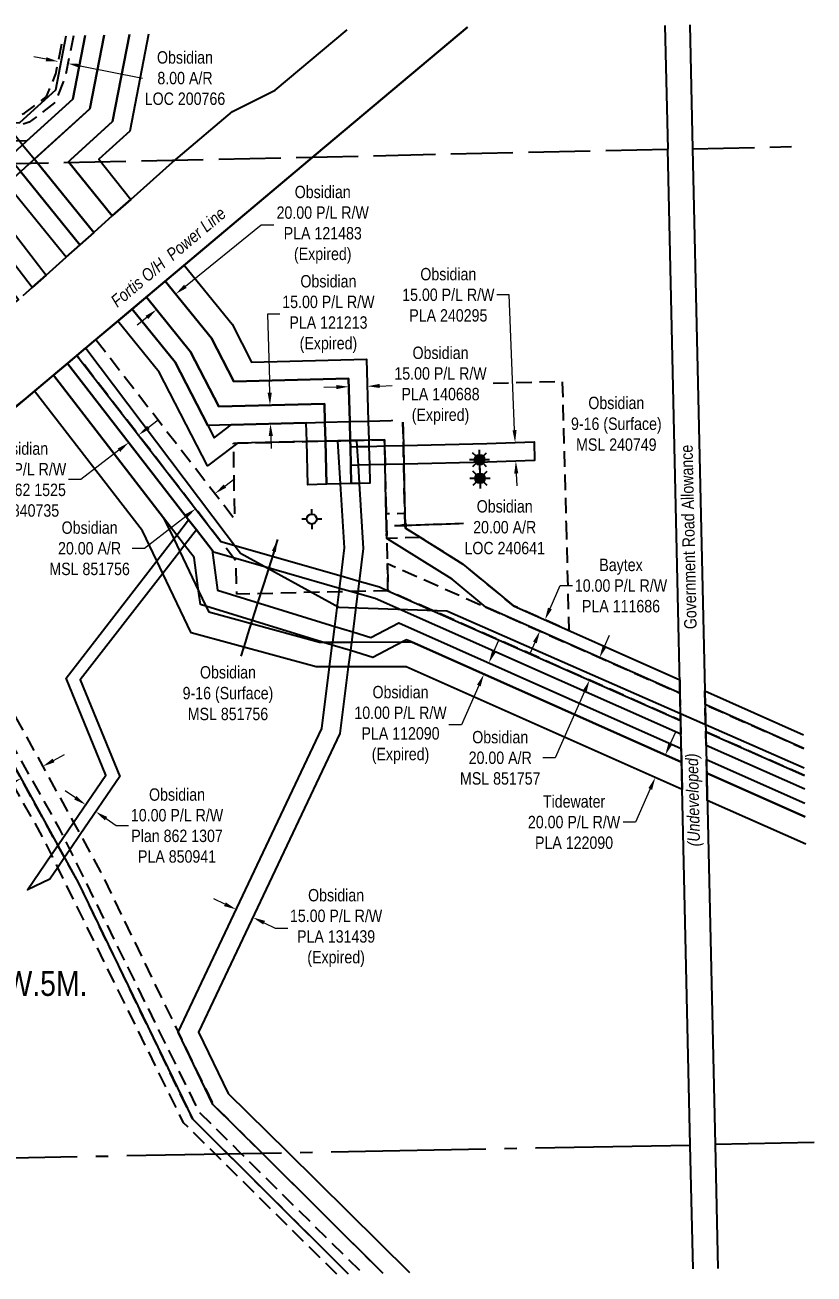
# Model space of a CAD drawing. Extents: x 603640 to 611240, y 5875768 to 5880939.
# Drawn here: x 607282 to 607919, y 5879416 to 5880424 of the extents above; entities that cross this region are included whole.
import ezdxf
from ezdxf.enums import TextEntityAlignment as Align

# ---------------------------------------------------------------- set-up
doc = ezdxf.new("R2010")
doc.units = 0
doc.header["$LTSCALE"] = 5
doc.header["$PDMODE"] = 34
doc.header["$PDSIZE"] = 0.03
for name, pattern in [('foc-ACCESSROAD', [3.75, 2.5, -1.25]), ('foc-FLOWLINE', [3.75, 2.5, -1.25]), ('foc-QUARTERLINE', [33, 25, -3, 2, -3]), ('foc-UNSURVEYED', [12.5, 10, -2.5])]:
    doc.linetypes.add(name, pattern=pattern)
doc.layers.get('Defpoints').update_dxf_attribs({"color": 9})
for name, color, linetype in [('AS-POWER', 104, 'foc-POWER'), ('AS-POWER-T', 104, 'Continuous'), ('AS-TELUS', 224, 'foc-TEL'), ('C-AR', 13, 'foc-ACCESSROAD'), ('C-RW', 13, 'Continuous'), ('C-SYMBOL', 7, 'Continuous'), ('C-WS', 13, 'foc-ACCESSROAD'), ('C-WS-S', 8, 'Continuous'), ('F-EZE', 190, 'foc-FLOWLINE'), ('F-RW', 190, 'Continuous'), ('F-WS-S', 8, 'Continuous'), ('L-QSEC', 8, 'foc-QUARTERLINE'), ('L-ROAD-T', 7, 'Continuous'), ('L-SEC', 7, 'Continuous'), ('L-TITLEDB', 4, 'Continuous'), ('L-USEC', 7, 'foc-UNSURVEYED')]:
    doc.layers.add(name, color=color, linetype=linetype)
for name, color, linetype, lineweight in [('C-AR-T', 13, 'Continuous', 9), ('C-RW-T', 13, 'Continuous', 9), ('C-WS-T', 13, 'Continuous', 9), ('F-RW-T', 190, 'Continuous', 9), ('T-TEXT', 48, 'Continuous', 18)]:
    doc.layers.add(name, color=color, linetype=linetype, lineweight=lineweight)
doc.styles.add('175L', font='ARIALN.TTF', dxfattribs={"height": 20})
doc.styles.add('80CG', font='ARIALN.TTF', dxfattribs={"height": 10})
doc.styles.add('80L', font='ARIALN.TTF', dxfattribs={"height": 10})
doc.styles.add('80LS', font='ARIALNI.TTF', dxfattribs={"height": 10})
doc.styles.add('foc-LtypeFont', font='ARIALN.TTF', dxfattribs={"height": 7.35})
doc.linetypes.add('foc-POWER', pattern='A,6,-1,["P",foc-LtypeFont,S=0.2,R=0,X=-0.625,Y=-0.75],-1.24,4', length=12.24)
doc.linetypes.add('foc-TEL', pattern='A,2,-1,["T",foc-LtypeFont,S=0.2,R=0,X=-0.425,Y=-0.75],-1.24,8', length=12.24)
doc.linetypes.add('foc-TEL-NOLINE', pattern='A,0,-2,["T",foc-LtypeFont,S=0.2,R=0,X=-0.425,Y=-0.75],-10.24', length=12.24)
doc.dimstyles.new('Compass 5 000', dxfattribs={"dimscale": 5, "dimtxt": 9, "dimasz": 2, "dimexe": 0.2, "dimexo": 0.0625, "dimgap": 0.5, "dimtad": 0, "dimtih": 1, "dimtoh": 1, "dimzin": 0, "dimdsep": 46, "dimtxsty": '80CG', "dimcen": 0.1, "dimse1": 1, "dimse2": 1, "dimclrd": 256, "dimclrt": 256, "dimaunit": 1, "dimadec": 4, "dimazin": 0, "dimtfac": 0.06, "dimtofl": 0, "dimtmove": 0, "dimatfit": 1, "dimfxl": 0.2, "dimtolj": 1, "dimtzin": 0, "dimlwd": -1, "dimarcsym": 0})

# ---------------------------------------------------------------- blocks, each defined once
blk = doc.blocks.new('*D424')
at = {"layer": 'C-AR-T', "transparency": 16777216}
for p, q in [((607304.8, 5879830.4), (607313.6, 5879835.2)), ((607269.8, 5879811.1), (607253.9, 5879802.4)), ((607253.9, 5879802.4), (607243.9, 5879802.4))]:
    blk.add_line(p, q, dxfattribs=at)
for points in [[(607304, 5879831.9), (607305.6, 5879828.9), (607296.1, 5879825.6)], [(607269, 5879812.6), (607270.6, 5879809.7), (607278.5, 5879815.9)]]:
    blk.add_solid(points, dxfattribs=at)
at = {"layer": 'Defpoints', "color": 0, "transparency": 16777216}
for p in [(607233.2, 5879939.9), (607215.7, 5879930.3), (607278.5, 5879815.9)]:
    blk.add_point(p, dxfattribs=at)
at = {"layer": 'C-AR-T', "transparency": 16777216, "insert": (607209.6, 5879802.4), "char_height": 10, "attachment_point": 5, "style": '80CG'}
blk.add_mtext('\\A1;Obsidian\\P20.00 A/R\\PLOC 890288', dxfattribs=at)
blk = doc.blocks.new('*D425')
at = {"layer": 'C-AR-T', "transparency": 16777216}
for p, q in [((607443.2, 5880052), (607451.1, 5880058.1)), ((607411.5, 5880027.5), (607378.2, 5880001.7)), ((607378.2, 5880001.7), (607368.2, 5880001.7))]:
    blk.add_line(p, q, dxfattribs=at)
for points in [[(607442.1, 5880053.3), (607444.2, 5880050.7), (607435.2, 5880045.9)], [(607410.5, 5880028.9), (607412.6, 5880026.2), (607419.5, 5880033.7)]]:
    blk.add_solid(points, dxfattribs=at)
at = {"layer": 'Defpoints', "color": 0, "transparency": 16777216}
for p in [(607385, 5880110.8), (607369.3, 5880098.6), (607419.5, 5880033.7)]:
    blk.add_point(p, dxfattribs=at)
at = {"layer": 'C-AR-T', "transparency": 16777216, "insert": (607333.9, 5880001.7), "char_height": 10, "attachment_point": 5, "style": '80CG'}
blk.add_mtext('\\A1;Obsidian\\P20.00 A/R\\PMSL 851756', dxfattribs=at)
blk = doc.blocks.new('*D426')
at = {"layer": 'C-AR-T', "transparency": 16777216}
for p, q in [((607749.7, 5879922.5), (607753.7, 5879931.7)), ((607733.5, 5879886.1), (607709.7, 5879832.5)), ((607709.7, 5879832.5), (607699.7, 5879832.5))]:
    blk.add_line(p, q, dxfattribs=at)
for points in [[(607748.1, 5879923.2), (607751.2, 5879921.8), (607745.6, 5879913.4)], [(607731.9, 5879886.7), (607735, 5879885.4), (607737.5, 5879895.2)]]:
    blk.add_solid(points, dxfattribs=at)
at = {"layer": 'Defpoints', "color": 0, "transparency": 16777216}
for p in [(607737.5, 5879895.2), (607781.6, 5879897.4), (607773.5, 5879879.2)]:
    blk.add_point(p, dxfattribs=at)
at = {"layer": 'C-AR-T', "transparency": 16777216, "insert": (607665.4, 5879832.5), "char_height": 10, "attachment_point": 5, "style": '80CG'}
blk.add_mtext('\\A1;Obsidian\\P20.00 A/R\\PMSL 851757', dxfattribs=at)
blk = doc.blocks.new('*D427')
at = {"layer": 'C-RW-T', "transparency": 16777216}
for p, q in [((607322.4, 5879800.3), (607314.1, 5879805.9)), ((607347.2, 5879783.4), (607355.4, 5879777.8)), ((607355.4, 5879777.8), (607365.4, 5879777.8))]:
    blk.add_line(p, q, dxfattribs=at)
for points in [[(607323.3, 5879801.7), (607321.4, 5879798.9), (607330.6, 5879794.7)], [(607348.1, 5879784.8), (607346.2, 5879782), (607338.9, 5879789)]]:
    blk.add_solid(points, dxfattribs=at)
at = {"layer": 'Defpoints', "color": 0, "transparency": 16777216}
for p in [(607335.7, 5879802.1), (607344, 5879796.5), (607338.9, 5879789)]:
    blk.add_point(p, dxfattribs=at)
at = {"layer": 'C-RW-T', "transparency": 16777216, "insert": (607404.5, 5879777.8), "char_height": 10, "attachment_point": 5, "style": '80CG'}
blk.add_mtext('\\A1;Obsidian\\P10.00 P/L R/W\\PPlan 862 1307\\PPLA 850941', dxfattribs=at)
blk = doc.blocks.new('*D428')
at = {"layer": 'C-RW-T', "transparency": 16777216}
for p, q in [((607381.3, 5880099.3), (607389.2, 5880105.4)), ((607357.6, 5880081), (607326.9, 5880057.2)), ((607326.9, 5880057.2), (607316.9, 5880057.2))]:
    blk.add_line(p, q, dxfattribs=at)
for points in [[(607380.3, 5880100.6), (607382.4, 5880098), (607373.4, 5880093.2)], [(607356.6, 5880082.3), (607358.6, 5880079.6), (607365.5, 5880087.1)]]:
    blk.add_solid(points, dxfattribs=at)
at = {"layer": 'Defpoints', "color": 0, "transparency": 16777216}
for p in [(607355.3, 5880116.6), (607347.4, 5880110.5), (607365.5, 5880087.1)]:
    blk.add_point(p, dxfattribs=at)
at = {"layer": 'C-RW-T', "transparency": 16777216, "insert": (607277.8, 5880057.2), "char_height": 10, "attachment_point": 5, "style": '80CG'}
blk.add_mtext('\\A1;Obsidian\\P10.00 P/L R/W\\PPlan 862 1525\\PPLA 840735', dxfattribs=at)
blk = doc.blocks.new('*D429')
at = {"layer": 'Defpoints', "color": 0, "transparency": 16777216}
for p in [(607772.5, 5879846.5), (607764.4, 5879828.2), (607790.6, 5879816.6)]:
    blk.add_point(p, dxfattribs=at)
at = {"layer": 'F-RW-T', "transparency": 16777216}
for p, q in [((607802.8, 5879844), (607806.8, 5879853.1)), ((607786.5, 5879807.4), (607774.6, 5879780.6)), ((607774.6, 5879780.6), (607764.6, 5879780.6))]:
    blk.add_line(p, q, dxfattribs=at)
for points in [[(607801.2, 5879844.7), (607804.3, 5879843.3), (607798.7, 5879834.8)], [(607785, 5879808.1), (607788, 5879806.7), (607790.6, 5879816.6)]]:
    blk.add_solid(points, dxfattribs=at)
at = {"layer": 'F-RW-T', "transparency": 16777216, "insert": (607725, 5879780.6), "char_height": 10, "attachment_point": 5, "style": '80CG'}
blk.add_mtext('\\A1;Tidewater\\P20.00 P/L R/W\\PPLA 122090', dxfattribs=at)
blk = doc.blocks.new('*D431')
at = {"layer": 'C-RW-T', "transparency": 16777216}
for p, q in [((607660.3, 5879918.3), (607664.4, 5879927.5)), ((607648.1, 5879890.9), (607634, 5879859.1)), ((607634, 5879859.1), (607624, 5879859.1))]:
    blk.add_line(p, q, dxfattribs=at)
for points in [[(607658.8, 5879919), (607661.8, 5879917.6), (607656.2, 5879909.2)], [(607646.6, 5879891.6), (607649.6, 5879890.2), (607652.2, 5879900)]]:
    blk.add_solid(points, dxfattribs=at)
at = {"layer": 'Defpoints', "color": 0, "transparency": 16777216}
for p in [(607639, 5879916.9), (607634.9, 5879907.7), (607652.2, 5879900)]:
    blk.add_point(p, dxfattribs=at)
at = {"layer": 'C-RW-T', "transparency": 16777216, "insert": (607584.9, 5879859.1), "char_height": 10, "attachment_point": 5, "style": '80CG'}
blk.add_mtext('\\A1;Obsidian\\P10.00 P/L R/W\\PPLA 112090\\P(Expired)', dxfattribs=at)
blk = doc.blocks.new('*D432')
at = {"layer": 'C-RW-T', "transparency": 16777216}
for p, q in [((607487.6, 5880190.9), (607477.6, 5880190.9)), ((607477.6, 5880190.9), (607479, 5880137.3)), ((607479.3, 5880127.3), (607479, 5880137.3)), ((607480.2, 5880092.3), (607480.5, 5880082.3))]:
    blk.add_line(p, q, dxfattribs=at)
for points in [[(607481, 5880127.4), (607477.6, 5880127.3), (607479.5, 5880117.3)], [(607481.9, 5880092.4), (607478.5, 5880092.3), (607479.9, 5880102.3)]]:
    blk.add_solid(points, dxfattribs=at)
at = {"layer": 'Defpoints', "color": 0, "transparency": 16777216}
for p in [(607479.5, 5880117.3), (607483.2, 5880117.4), (607483.6, 5880102.4)]:
    blk.add_point(p, dxfattribs=at)
at = {"layer": 'C-RW-T', "transparency": 16777216, "insert": (607526.7, 5880190.9), "char_height": 10, "attachment_point": 5, "style": '80CG'}
blk.add_mtext('\\A1;Obsidian\\P15.00 P/L R/W\\PPLA 121213\\P(Expired)', dxfattribs=at)
blk = doc.blocks.new('*D433')
at = {"layer": 'Defpoints', "color": 0, "transparency": 16777216}
for p in [(607701.5, 5879944), (607705.9, 5879942), (607701.8, 5879932.9)]:
    blk.add_point(p, dxfattribs=at)
at = {"layer": 'F-RW-T', "transparency": 16777216}
for p, q in [((607705.6, 5879953.1), (607713.8, 5879971.6)), ((607713.8, 5879971.6), (607723.8, 5879971.6)), ((607693.4, 5879925.7), (607689.3, 5879916.5))]:
    blk.add_line(p, q, dxfattribs=at)
for points in [[(607704, 5879953.8), (607707.1, 5879952.4), (607701.5, 5879944)], [(607691.9, 5879926.4), (607694.9, 5879925), (607697.4, 5879934.8)]]:
    blk.add_solid(points, dxfattribs=at)
at = {"layer": 'F-RW-T', "transparency": 16777216, "insert": (607762.9, 5879971.6), "char_height": 10, "attachment_point": 5, "style": '80CG'}
blk.add_mtext('\\A1;Baytex\\P10.00 P/L R/W\\PPLA 111686', dxfattribs=at)
blk = doc.blocks.new('*D434')
at = {"layer": 'C-RW-T', "transparency": 16777216}
for p, q in [((607411.2, 5880213.3), (607472.5, 5880263)), ((607472.5, 5880263), (607482.5, 5880263)), ((607380.1, 5880188.2), (607372.4, 5880181.9))]:
    blk.add_line(p, q, dxfattribs=at)
for points in [[(607410.2, 5880214.6), (607412.3, 5880212), (607403.4, 5880207.1)], [(607379.1, 5880189.5), (607381.2, 5880186.9), (607387.9, 5880194.5)]]:
    blk.add_solid(points, dxfattribs=at)
at = {"layer": 'Defpoints', "color": 0, "transparency": 16777216}
for p in [(607403.4, 5880207.1), (607411.2, 5880197.4), (607395.7, 5880184.8)]:
    blk.add_point(p, dxfattribs=at)
at = {"layer": 'C-RW-T', "transparency": 16777216, "insert": (607522.1, 5880263), "char_height": 10, "attachment_point": 5, "style": '80CG'}
blk.add_mtext('\\A1;Obsidian\\P20.00 P/L R/W\\PPLA 121483\\P(Expired)', dxfattribs=at)
blk = doc.blocks.new('*D435')
at = {"layer": 'C-RW-T', "transparency": 16777216}
for p, q in [((607443.1, 5879714.3), (607434.1, 5879718.6)), ((607474.8, 5879699.4), (607483.8, 5879695.1)), ((607483.8, 5879695.1), (607493.8, 5879695.1))]:
    blk.add_line(p, q, dxfattribs=at)
for points in [[(607443.9, 5879715.8), (607442.4, 5879712.8), (607452.2, 5879710.1)], [(607475.5, 5879700.9), (607474.1, 5879697.9), (607465.7, 5879703.6)]]:
    blk.add_solid(points, dxfattribs=at)
at = {"layer": 'Defpoints', "color": 0, "transparency": 16777216}
for p in [(607459.8, 5879726.1), (607473.3, 5879719.7), (607465.7, 5879703.6)]:
    blk.add_point(p, dxfattribs=at)
at = {"layer": 'C-RW-T', "transparency": 16777216, "insert": (607532.9, 5879695.1), "char_height": 10, "attachment_point": 5, "style": '80CG'}
blk.add_mtext('\\A1;Obsidian\\P15.00 P/L R/W\\PPLA 131439\\P(Expired)', dxfattribs=at)
blk = doc.blocks.new('*D436')
at = {"layer": 'C-RW-T', "transparency": 16777216}
for p, q in [((607568.1, 5880132.8), (607578.1, 5880133.1)), ((607533.1, 5880131.9), (607523.1, 5880131.7))]:
    blk.add_line(p, q, dxfattribs=at)
for points in [[(607533.1, 5880133.6), (607533.2, 5880130.3), (607543.1, 5880132.2)], [(607568.1, 5880134.5), (607568.2, 5880131.2), (607558.1, 5880132.6)]]:
    blk.add_solid(points, dxfattribs=at)
at = {"layer": 'Defpoints', "color": 0, "transparency": 16777216}
for p in [(607558.1, 5880132.6), (607543.3, 5880127.1), (607558.3, 5880127.5)]:
    blk.add_point(p, dxfattribs=at)
at = {"layer": 'C-RW-T', "transparency": 16777216, "insert": (607617.2, 5880133.1), "char_height": 10, "attachment_point": 5, "style": '80CG', "bg_fill": 3, "box_fill_scale": 1.1, "bg_fill_color": 256, "bg_fill_true_color": 13158600, "bg_fill_transparency": 0}
blk.add_mtext('\\A1;Obsidian\\P15.00 P/L R/W\\PPLA 140688\\P(Expired)', dxfattribs=at)
blk = doc.blocks.new('*D437')
at = {"layer": 'C-RW-T', "transparency": 16777216}
for p, q in [((607672.6, 5880206.4), (607662.6, 5880206.4)), ((607677, 5880097.1), (607672.6, 5880206.4)), ((607678.4, 5880062.2), (607678.8, 5880052.2))]:
    blk.add_line(p, q, dxfattribs=at)
for points in [[(607678.6, 5880097.2), (607675.3, 5880097.1), (607677.4, 5880087.1)], [(607680, 5880062.2), (607676.7, 5880062.1), (607678, 5880072.2)]]:
    blk.add_solid(points, dxfattribs=at)
at = {"layer": 'Defpoints', "color": 0, "transparency": 16777216}
for p in [(607665.3, 5880086.7), (607677.4, 5880087.1), (607665.9, 5880071.7)]:
    blk.add_point(p, dxfattribs=at)
at = {"layer": 'C-RW-T', "transparency": 16777216, "insert": (607623.5, 5880206.4), "char_height": 10, "attachment_point": 5, "style": '80CG'}
blk.add_mtext('\\A1;Obsidian\\P15.00 P/L R/W\\PPLA 240295', dxfattribs=at)
blk = doc.blocks.new('GABD')
for p, q in [((-0.81, 0), (-1.62, 0)), ((0, 0.81), (0, 1.62)), ((1.62, 0), (0.81, 0)), ((0, -0.81), (0, -1.62))]:
    blk.add_line(p, q)
blk.add_circle((0, 0), 0.8)
blk = doc.blocks.new('GAS')
h = blk.add_hatch(color=255)
h.dxf.hatch_style = 1
edge = h.paths.add_edge_path()
edge.add_arc((0, 0), 0.9, 0, 360)
for p, q in [((-0.81, 0), (-1.62, 0)), ((-0.57, 0.57), (-1.14, 1.14)), ((0, 0.81), (0, 1.62)), ((0.57, 0.57), (1.14, 1.14)), ((1.62, 0), (0.81, 0)), ((-0.57, -0.57), (-1.14, -1.14)), ((0, -0.81), (0, -1.62)), ((1.14, -1.14), (0.57, -0.57))]:
    blk.add_line(p, q)
blk.add_circle((0, 0), 0.8)
blk = doc.blocks.new('*D478')
at = {"layer": 'C-AR-T', "transparency": 16777216}
for p, q in [((607298.8, 5880396.7), (607289, 5880398.6)), ((607326.3, 5880391.3), (607376.6, 5880381.4))]:
    blk.add_line(p, q, dxfattribs=at)
for points in [[(607299.1, 5880398.3), (607298.5, 5880395.1), (607308.6, 5880394.8)], [(607326.6, 5880392.9), (607326, 5880389.7), (607316.5, 5880393.2)]]:
    blk.add_solid(points, dxfattribs=at)
at = {"layer": 'Defpoints', "color": 0, "transparency": 16777216}
for p in [(607307.5, 5880389), (607315.3, 5880387.4), (607316.5, 5880393.2)]:
    blk.add_point(p, dxfattribs=at)
at = {"layer": 'C-AR-T', "transparency": 16777216, "insert": (607410.9, 5880381.4), "char_height": 10, "attachment_point": 5, "style": '80CG'}
blk.add_mtext('\\A1;Obsidian\\P8.00 A/R\\PLOC 200766', dxfattribs=at)

msp = doc.modelspace()

# ---------------------------------------------------------------- linework, layer by layer
at = {"layer": 'AS-POWER', "flags": 128}
for points in [[(607043.249, 5879934.358), (607280.957, 5880121.537), (607516.85, 5880319.91), (607638.945, 5880422.591)], [(607330.815, 5880163.467), (607455.76, 5879997.93), (607535.176, 5879954.161), (607622.385, 5879951.193), (607910.802, 5879824.407)], [(607159.846, 5880026.17), (607169.642, 5880014.013), (607325.028, 5879731.392), (607416.954, 5879540.922), (607542.734, 5879415.88)]]:
    msp.add_lwpolyline(points, dxfattribs=at)
at = {"layer": 'AS-TELUS', "linetype": 'foc-TEL-NOLINE'}
msp.add_lwpolyline([(607280.37, 5880205.834), (607287.659, 5880212.358), (607298.916, 5880222.434), (607315.102, 5880236.919), (607326.231, 5880246.88), (607337.579, 5880257.036), (607352.492, 5880270.385), (607367.399, 5880283.726), (607400.705, 5880313.535), (607405.366, 5880317.459), (607449.233, 5880354.485), (607483.786, 5880371.728), (607541.727, 5880420.455)], dxfattribs=at)
at = {"layer": 'C-AR', "flags": 128}
for points in [[(607320.882, 5880415.603), (607314.371, 5880382.51), (607305.665, 5880361.446), (607285.15, 5880345.926), (607269.43, 5880340.519), (607257.816, 5880336.524), (607254.67, 5880334.9), (607212.701, 5880313.231), (607206.513, 5880310.043), (607204.461, 5880313.051), (607203.635, 5880314.248), (607201.977, 5880316.702), (607224.243, 5880328.194), (607249.531, 5880341.247), (607254.665, 5880343.897), (607262.778, 5880346.688), (607264.075, 5880347.134), (607281.342, 5880353.074), (607299.105, 5880366.512), (607306.677, 5880384.832), (607312.696, 5880415.423)], [(607542.733, 5879415.88), (607444.344, 5879513.691), (607416.954, 5879540.922), (607325.028, 5879731.392), (607313.681, 5879752.031), (607308.28, 5879761.855), (607249.608, 5879868.57), (607189.407, 5879978.064), (607164.416, 5880023.518), (607167.729, 5880026.314), (607180.028, 5880036.659), (607320.917, 5879780.402), (607326.318, 5879770.579), (607342.819, 5879740.568), (607405.348, 5879611.009), (607433.489, 5879552.7), (607472.117, 5879514.3), (607570.506, 5879416.488)]]:
    msp.add_lwpolyline(points, dxfattribs=at)
msp.add_lwpolyline([(607601.131, 5880010.382), (607573.809, 5880009.76), (607573.579, 5880019.861), (607573.354, 5880029.753), (607588.349, 5880030.089), (607588.548, 5880020.16), (607588.587, 5880018.216), (607601.131, 5880010.382)], close=True, dxfattribs=at)
at = {"layer": 'C-RW'}
for points in [[(607330.291, 5880415.81), (607320.349, 5880364.393), (607282.868, 5880330.407), (607277.329, 5880330.76), (607258.522, 5880330.149), (607205.459, 5880294.039), (607212.949, 5880284.372), (607276.437, 5880202.597), (607264.58, 5880193.41), (607200.128, 5880275.668), (607190.934, 5880287.558), (607183.469, 5880297.211), (607253.071, 5880344.576), (607277.456, 5880345.662), (607306.525, 5880372.054), (607314.928, 5880415.472)], [(607345.628, 5880416.147), (607334.121, 5880356.643), (607288.59, 5880315.351), (607288.075, 5880314.884), (607278.286, 5880306.011), (607267.153, 5880295.917), (607263.522, 5880292.624), (607261.576, 5880270.686), (607298.916, 5880222.434), (607287.659, 5880212.358), (607246.123, 5880266.167), (607249.105, 5880299.79), (607257.706, 5880307.587), (607265.203, 5880314.382), (607268.839, 5880317.682), (607278.941, 5880326.845), (607282.898, 5880330.433), (607320.349, 5880364.393), (607330.29, 5880415.81)], [(607366.091, 5880416.596), (607352.497, 5880346.302), (607318.606, 5880315.555), (607316.736, 5880313.865), (607352.167, 5880270.094), (607346.282, 5880264.826), (607337.579, 5880257.037), (607337.245, 5880256.737), (607290.137, 5880314.93), (607289.288, 5880315.985), (607334.121, 5880356.644), (607345.628, 5880416.147)], [(607381.429, 5880416.933), (607366.27, 5880338.55), (607341.352, 5880316.054), (607367.076, 5880283.438), (607352.493, 5880270.385), (607352.167, 5880270.094), (607316.736, 5880313.865), (607318.606, 5880315.555), (607352.497, 5880346.302), (607366.091, 5880416.596)], [(607570.506, 5879416.488), (607472.117, 5879514.3), (607433.489, 5879552.7), (607405.348, 5879611.009), (607521.36, 5879856.344), (607527.636, 5879906.032), (607529.852, 5879923.573), (607530.164, 5879926.044), (607531.761, 5879938.681), (607535.284, 5879966.578), (607535.638, 5879969.379), (607536.906, 5879979.415), (607539.762, 5880002.03), (607536.511, 5880053.789), (607534.331, 5880088.498), (607544.268, 5880088.725), (607549.339, 5880088.839), (607549.652, 5880083.847), (607550.594, 5880068.864), (607551.516, 5880054.185), (607554.822, 5880001.556), (607551.496, 5879975.226), (607550.447, 5879966.922), (607550.228, 5879965.191), (607546.313, 5879934.197), (607545.284, 5879926.054), (607544.405, 5879919.089), (607542.756, 5879906.042), (607535.942, 5879852.092), (607421.882, 5879610.884), (607445.858, 5879561.567), (607493.204, 5879514.761), (607592.154, 5879416.962)], [(607911.188, 5879807.161), (607831.586, 5879842.495), (607831.336, 5879853.555), (607910.941, 5879818.205)], [(607911.685, 5879784.926), (607832.09, 5879820.24), (607831.84, 5879831.291), (607911.438, 5879795.976)]]:
    msp.add_lwpolyline(points, dxfattribs=at)
for points in [[(607264.536, 5880346.565), (607269.43, 5880340.519), (607277.329, 5880330.76), (607279.839, 5880327.659), (607289.288, 5880315.985), (607290.137, 5880314.929), (607337.245, 5880256.737), (607326.139, 5880246.798), (607278.245, 5880305.918), (607271.166, 5880314.514), (607268.75, 5880317.575), (607256.878, 5880332.171), (607254.67, 5880334.9), (607249.531, 5880341.247), (607249.051, 5880341.84), (607183.469, 5880297.211), (607174.28, 5880309.094), (607252.024, 5880361.999), (607264.075, 5880347.134), (607264.536, 5880346.565)], [(607448.891, 5880182.759), (607464.668, 5880151.943), (607557.545, 5880154.379), (607558.861, 5880104.394), (607559.267, 5880089.067), (607559.397, 5880084.068), (607559.792, 5880069.074), (607560.176, 5880054.412), (607551.516, 5880054.185), (607545.181, 5880054.018), (607544.793, 5880068.732), (607544.399, 5880083.727), (607544.268, 5880088.725), (607543.865, 5880104.001), (607542.945, 5880138.989), (607450.312, 5880136.56), (607432.321, 5880171.391), (607395.027, 5880217.455), (607396.149, 5880218.399), (607410.333, 5880230.327), (607448.891, 5880182.759)], [(607432.321, 5880171.391), (607450.312, 5880136.56), (607542.945, 5880138.989), (607543.865, 5880104.001), (607544.268, 5880088.725), (607544.399, 5880083.727), (607544.793, 5880068.732), (607545.181, 5880054.018), (607536.511, 5880053.79), (607525.187, 5880053.492), (607524.273, 5880088.27), (607523.872, 5880103.475), (607523.478, 5880118.469), (607438.298, 5880116.236), (607415.49, 5880160.395), (607379.71, 5880204.584), (607380.839, 5880205.534), (607395.027, 5880217.455), (607432.321, 5880171.391)], [(607415.49, 5880160.395), (607438.298, 5880116.236), (607523.478, 5880118.469), (607523.872, 5880103.475), (607524.273, 5880088.27), (607525.187, 5880053.492), (607510.184, 5880053.097), (607509.268, 5880087.928), (607508.869, 5880103.08), (607448.078, 5880101.48), (607429.283, 5880100.986), (607402.86, 5880152.143), (607368.221, 5880194.924), (607379.71, 5880204.584), (607415.49, 5880160.395)], [(607811.017, 5879862.619), (607811.268, 5879851.511), (607564.548, 5879961.079), (607550.228, 5879965.191), (607544.656, 5879966.791), (607535.638, 5879969.379), (607450.19, 5879993.915), (607433.949, 5879998.578), (607432.725, 5880000.161), (607420.071, 5880016.525), (607413.754, 5880024.693), (607316.049, 5880151.049), (607323.705, 5880157.488), (607439.854, 5880007.282), (607536.906, 5879979.415), (607551.496, 5879975.226), (607567.975, 5879970.495), (607574.771, 5879967.476), (607811.017, 5879862.619)], [(607546.313, 5879934.197), (607561.066, 5879929.652), (607583.543, 5879941.539), (607811.527, 5879840.08), (607811.776, 5879829.076), (607593.676, 5879926.084), (607589.728, 5879927.841), (607586.398, 5879926.08), (607562.587, 5879913.487), (607544.405, 5879919.089), (607529.852, 5879923.573), (607521.855, 5879926.038), (607427.855, 5879955.003), (607423.357, 5879956.389), (607421.89, 5879967.438), (607418.333, 5879994.249), (607410.603, 5880004.289), (607404.3, 5880012.474), (607393.661, 5880026.293), (607304.857, 5880141.637), (607316.049, 5880151.049), (607413.754, 5880024.693), (607420.071, 5880016.525), (607432.725, 5880000.161), (607437.075, 5879967.857), (607531.761, 5879938.681), (607546.313, 5879934.197)], [(607550.594, 5880068.864), (607544.793, 5880068.732), (607544.399, 5880083.727), (607549.652, 5880083.847), (607559.397, 5880084.068), (607572.112, 5880084.357), (607587.253, 5880084.702), (607654.596, 5880086.237), (607692.711, 5880087.749), (607693.117, 5880072.754), (607654.996, 5880071.242), (607587.554, 5880069.706), (607572.453, 5880069.362), (607559.793, 5880069.074), (607550.594, 5880068.864)], [(607301.746, 5879734.515), (607283.745, 5879725.847), (607303.154, 5879754.332), (607308.28, 5879761.855), (607312.862, 5879768.581), (607320.917, 5879780.402), (607346.942, 5879818.599), (607314.935, 5879896.976), (607388.124, 5879991.567), (607401.824, 5880009.274), (607404.3, 5880012.474), (607413.754, 5880024.693), (607420.071, 5880016.525), (607410.603, 5880004.289), (607406.66, 5879999.192), (607392.959, 5879981.485), (607326.368, 5879895.419), (607358.225, 5879817.408), (607326.318, 5879770.579), (607317.935, 5879758.275), (607313.681, 5879752.031), (607308.227, 5879744.027), (607301.746, 5879734.515)]]:
    msp.add_lwpolyline(points, close=True, dxfattribs=at)
at = {"layer": 'C-WS', "flags": 128}
for points in [[(607339.004, 5880170.354), (607451.097, 5880025.326), (607450.155, 5880084.214), (607450.118, 5880086.581), (607453.364, 5880086.655), (607509.268, 5880087.928), (607524.273, 5880088.27), (607534.331, 5880088.498), (607544.268, 5880088.725), (607549.339, 5880088.839), (607559.269, 5880089.066), (607571.998, 5880089.356), (607572.112, 5880084.358), (607572.453, 5880069.362), (607573.124, 5880039.856), (607573.579, 5880019.861), (607573.809, 5880009.757), (607574.268, 5879989.582), (607574.771, 5879967.476), (607550.447, 5879966.922), (607544.656, 5879966.791), (607535.284, 5879966.578), (607452.892, 5879964.703), (607451.861, 5879991.755), (607450.19, 5879993.915), (607439.854, 5880007.282), (607323.705, 5880157.488), (607339.004, 5880170.354)], [(607718.541, 5880021.259), (607720.805, 5879935.375), (607676.129, 5879955.24), (607661.872, 5879967.047), (607635.325, 5879989.03), (607601.131, 5880010.382), (607588.587, 5880018.216), (607588.548, 5880020.16), (607588.349, 5880030.089), (607588.147, 5880040.156), (607587.554, 5880069.705), (607587.253, 5880084.703), (607586.843, 5880105.131), (607586.28, 5880133.204), (607715.5, 5880136.614), (607715.522, 5880135.787), (607718.541, 5880021.259)], [(607653.892, 5879954.177), (607655.657, 5879953.392), (607657.435, 5879952.602), (607810.518, 5879884.659), (607811.017, 5879862.619), (607574.771, 5879967.476), (607574.268, 5879989.583), (607653.892, 5879954.177)]]:
    msp.add_lwpolyline(points, close=True, dxfattribs=at)
msp.add_lwpolyline([(607910.941, 5879818.212), (607831.336, 5879853.555), (607830.839, 5879875.497), (607910.451, 5879840.096)], dxfattribs=at)
at = {"layer": 'F-EZE', "flags": 128}
msp.add_lwpolyline([(607533.387, 5879415.675), (607434.404, 5879513.473), (607409.722, 5879537.868), (607308.227, 5879744.027), (607303.154, 5879754.332), (607296.458, 5879767.933), (607156.066, 5880016.452), (607164.416, 5880023.518), (607167.729, 5880026.314), (607309.73, 5879774.943), (607312.862, 5879768.581), (607317.935, 5879758.275), (607422.065, 5879546.763), (607455.288, 5879513.931), (607554.27, 5879416.132)], dxfattribs=at)
at = {"layer": 'F-RW'}
for points in [[(607278.245, 5880305.918), (607326.117, 5880246.778), (607314.98, 5880236.811), (607267.112, 5880295.824)], [(607910.451, 5879840.097), (607830.839, 5879875.497), (607830.589, 5879886.558), (607910.204, 5879851.157)], [(607912.179, 5879762.808), (607832.591, 5879798.118), (607832.09, 5879820.24), (607911.685, 5879784.926)]]:
    msp.add_lwpolyline(points, dxfattribs=at)
for points in [[(607429.283, 5880100.986), (607434.4, 5880091.078), (607448.078, 5880101.48), (607508.869, 5880103.08), (607523.872, 5880103.475), (607543.865, 5880104.001), (607558.861, 5880104.394), (607586.843, 5880105.131), (607587.253, 5880084.703), (607587.554, 5880069.705), (607588.147, 5880040.156), (607588.548, 5880020.16), (607588.587, 5880018.216), (607635.325, 5879989.03), (607661.872, 5879967.048), (607676.129, 5879955.24), (607810.27, 5879895.588), (607810.518, 5879884.659), (607657.435, 5879952.603), (607655.657, 5879953.393), (607653.892, 5879954.177), (607626.529, 5879976.835), (607573.809, 5880009.757), (607573.579, 5880019.861), (607573.124, 5880039.856), (607572.453, 5880069.362), (607572.112, 5880084.358), (607571.998, 5880089.356), (607559.267, 5880089.067), (607549.339, 5880088.84), (607544.268, 5880088.725), (607534.331, 5880088.498), (607524.273, 5880088.27), (607509.268, 5880087.928), (607453.364, 5880086.655), (607450.155, 5880084.215), (607429.107, 5880068.208), (607390.187, 5880143.956), (607356.739, 5880185.268), (607368.221, 5880194.924), (607402.86, 5880152.143), (607429.283, 5880100.986)], [(607811.776, 5879829.076), (607812.275, 5879807.008), (607589.43, 5879906.071), (607542.756, 5879906.041), (607527.636, 5879906.031), (607516.833, 5879906.024), (607415.952, 5879933.548), (607392.959, 5879981.485), (607388.124, 5879991.566), (607376.526, 5880015.747), (607289.529, 5880128.746), (607304.857, 5880141.637), (607393.661, 5880026.293), (607401.824, 5880009.274), (607406.66, 5879999.192), (607421.89, 5879967.438), (607427.855, 5879955.003), (607430.041, 5879950.446), (607519.508, 5879926.037), (607521.856, 5879926.038), (607530.164, 5879926.043), (607545.284, 5879926.053), (607586.397, 5879926.08), (607593.676, 5879926.084), (607811.776, 5879829.076)]]:
    msp.add_lwpolyline(points, close=True, dxfattribs=at)
at = {"layer": 'L-QSEC', "flags": 128}
for points in [[(607818.782, 5879519.581), (607045.125, 5879504.967)], [(607918.713, 5879521.932), (607838.883, 5879520.159)]]:
    msp.add_lwpolyline(points, dxfattribs=at)
at = {"layer": 'L-SEC', "flags": 128}
for points in [[(607798.311, 5880423.9), (607800.573, 5880323.967)], [(607818.415, 5880424.347), (607820.677, 5880324.412)], [(607820.677, 5880324.412), (607838.883, 5879520.159)], [(607818.779, 5879519.714), (607800.573, 5880323.967)], [(607821.041, 5879419.781), (607818.779, 5879519.714)], [(607838.883, 5879520.159), (607841.145, 5879420.227)]]:
    msp.add_lwpolyline(points, dxfattribs=at)
at = {"layer": 'L-TITLEDB', "flags": 128}
for points in [[(607638.945, 5880422.591), (607516.85, 5880319.91), (607411.453, 5880231.278), (607396.146, 5880218.407), (607380.839, 5880205.534), (607368.222, 5880194.923), (607356.739, 5880185.268), (607339.004, 5880170.354), (607323.705, 5880157.488), (607316.049, 5880151.049), (607304.857, 5880141.636), (607289.529, 5880128.745), (607180.028, 5880036.659)], [(607280.37, 5880205.834), (607287.659, 5880212.358), (607298.916, 5880222.434), (607315.102, 5880236.919), (607326.231, 5880246.88), (607337.579, 5880257.036), (607352.492, 5880270.385), (607367.399, 5880283.726), (607400.705, 5880313.535), (607405.366, 5880317.459), (607449.233, 5880354.485), (607483.786, 5880371.728), (607541.727, 5880420.455)]]:
    msp.add_lwpolyline(points, dxfattribs=at)
at = {"layer": 'L-USEC', "flags": 128}
for points in [[(607820.677, 5880324.412), (607900.507, 5880326.179)], [(607800.578, 5880323.742), (606994.086, 5880306.024)]]:
    msp.add_lwpolyline(points, dxfattribs=at)

# ---------------------------------------------------------------- block references
at = {"layer": 'C-WS-S', "xscale": 4.997919999999995, "yscale": 4.997919999999995, "zscale": 4.997919999999995}
msp.add_blockref('GAS', (607649.071, 5880058.206), dxfattribs=at)
at = {"layer": 'F-WS-S', "xscale": 4.997919999999995, "yscale": 4.997919999999995, "zscale": 4.997919999999995}
msp.add_blockref('GABD', (607513.236, 5880025.338), dxfattribs=at)

# ---------------------------------------------------------------- texts
at = {"layer": 'AS-POWER-T', "insert": (607349.647, 5880203.246), "char_height": 9.9958, "attachment_point": 1, "rotation": 40.064102, "style": '80L'}
msp.add_mtext_dynamic_manual_height_columns('\\pi0.32613;{\\fArial Narrow|b0|i1|c0|p34;Fortis O/H  Power Line}', width=115.63809, gutter_width=49.979, heights=[0], dxfattribs=at)
at = {"layer": 'C-AR-T', "insert": (607669.02, 5880040.618), "char_height": 9.9958, "width": 65.26356, "attachment_point": 2, "line_spacing_factor": 1.010437, "style": '80CG'}
msp.add_mtext('Obsidian\\P20.00 A/R\\PLOC 240641', dxfattribs=at)
at = {"layer": 'C-SYMBOL', "color": 3, "style": '175L'}
msp.add_text('N.E.1/4 Sec. 16-47-10-W.5M.', height=19.99168, dxfattribs=at).set_placement((607181.979, 5879634.275), align=Align.BOTTOM_CENTER)
at = {"layer": 'C-WS-T', "char_height": 9.99584, "width": 78.96209, "attachment_point": 2, "line_spacing_factor": 1.010437, "style": '80CG'}
for s, insert in [('Obsidian\\P9-16 (Surface)\\PMSL 240749', (607759.126, 5880124.148)), ('Obsidian\\P9-16 (Surface)\\PMSL 851756', (607445.611, 5879906.617))]:
    msp.add_mtext(s, dxfattribs=dict(at, insert=insert))
at = {"layer": 'L-ROAD-T', "style": '80L'}
msp.add_text('Government Road Allowance', height=9.99584, rotation=91.280727, dxfattribs=at).set_placement((607817.364, 5880010.84), align=Align.MIDDLE_CENTER)
at = {"layer": 'T-TEXT', "style": '80LS'}
msp.add_text('(Undeveloped)', height=9.99584, rotation=91.280727, dxfattribs=at).set_placement((607820.857, 5879798.53), align=Align.MIDDLE_CENTER)

# ---------------------------------------------------------------- dimensions: what is measured, and where the dimension line sits
at = {"layer": 'C-AR-T'}
for base, p1, p2, angle, text, picture, middle in [((607316.478, 5880393.218), (607307.491, 5880388.968), (607315.338, 5880387.424), 348.870083, 'Obsidian\\P8.00 A/R\\PLOC 200766', '*D478', (607410.864, 5880381.397)), ((607419.455, 5880033.662), (607385.042, 5880110.789), (607369.255, 5880098.582), 217.713414, 'Obsidian\\P20.00 A/R\\PMSL 851756', '*D425', (607333.888, 5880001.739)), ((607278.541, 5879815.947), (607233.227, 5879939.897), (607215.692, 5879930.257), 208.802277, 'Obsidian\\P20.00 A/R\\PLOC 890288', '*D424', (607209.595, 5879802.405)), ((607737.517, 5879895.201), (607781.618, 5879897.384), (607773.544, 5879879.202), 246.054136, 'Obsidian\\P20.00 A/R\\PMSL 851757', '*D426', (607665.398, 5879832.523))]:
    dim = msp.add_linear_dim(base=base, p1=p1, p2=p2, angle=angle, text=text, dimstyle='Compass 5 000', dxfattribs=at)
    dim.commit()
    dim.dimension.update_dxf_attribs({"geometry": picture, "text_midpoint": middle, "dimtype": 161})
at = {"layer": 'C-RW-T'}
for base, p1, p2, angle, text, picture, middle in [((607403.448, 5880207.053), (607395.698, 5880184.839), (607411.244, 5880197.425), 38.994243, 'Obsidian\\P20.00 P/L R/W\\PPLA 121483\\P(Expired)', '*D434', (607522.084, 5880262.994)), ((607365.521, 5880087.07), (607355.331, 5880116.588), (607347.424, 5880110.474), 217.713128, 'Obsidian\\P10.00 P/L R/W\\PPlan 862 1525\\PPLA 840735', '*D428', (607277.787, 5880057.186)), ((607652.182, 5879900.047), (607638.97, 5879916.872), (607634.904, 5879907.736), 246.009177, 'Obsidian\\P10.00 P/L R/W\\PPLA 112090\\P(Expired)', '*D431', (607584.87, 5879859.094))]:
    dim = msp.add_linear_dim(base=base, p1=p1, p2=p2, angle=angle, text=text, dimstyle='Compass 5 000', dxfattribs=at)
    dim.commit()
    dim.dimension.update_dxf_attribs({"geometry": picture, "text_midpoint": middle, "dimtype": 161})
dim = msp.add_linear_dim(base=(607479.549, 5880117.318), p1=(607483.592, 5880102.415), p2=(607483.198, 5880117.414), angle=91.501664, text='Obsidian\\P15.00 P/L R/W\\PPLA 121213\\P(Expired)', dimstyle='Compass 5 000', override={"dimtmove": 1}, dxfattribs=at)
dim.commit()
dim.dimension.update_dxf_attribs({"geometry": '*D432', "text_midpoint": (607483.015, 5880190.921), "dimtype": 161})
for p1, p2, distance, text, picture, middle in [((607335.716, 5879802.122), (607343.976, 5879796.494), -9.017, 'Obsidian\\P10.00 P/L R/W\\PPlan 862 1307\\PPLA 850941', '*D427', (607404.512, 5879777.781)), ((607459.758, 5879726.072), (607473.318, 5879719.66), -17.713, 'Obsidian\\P15.00 P/L R/W\\PPLA 131439\\P(Expired)', '*D435', (607532.913, 5879695.097))]:
    dim = msp.add_aligned_dim(p1=p1, p2=p2, distance=distance, text=text, dimstyle='Compass 5 000', dxfattribs=at)
    dim.commit()
    dim.dimension.update_dxf_attribs({"geometry": picture, "text_midpoint": middle})
at = {"layer": 'F-RW-T'}
for base, p1, p2, angle, text, picture, middle in [((607701.505, 5879943.957), (607701.833, 5879932.861), (607705.898, 5879942.003), 66.027528, 'Baytex\\P10.00 P/L R/W\\PPLA 111686', '*D433', (607762.879, 5879971.593)), ((607790.57, 5879816.557), (607772.505, 5879846.499), (607764.369, 5879828.217), 246.009382, 'Tidewater\\P20.00 P/L R/W\\PPLA 122090', '*D429', (607725.021, 5879780.583))]:
    dim = msp.add_linear_dim(base=base, p1=p1, p2=p2, angle=angle, text=text, dimstyle='Compass 5 000', dxfattribs=at)
    dim.commit()
    dim.dimension.update_dxf_attribs({"geometry": picture, "text_midpoint": middle, "dimtype": 161})

# ---------------------------------------------------------------- leaders
at = {"layer": 'C-AR-T', "path_type": 1}
for points in [[(607580.078, 5880020.05), (607635.683, 5880021.91)], [(607485.703, 5880008.746), (607455.908, 5879914.585)]]:
    msp.add_leader(points, dimstyle='Compass 5 000', override={"dimgap": 0.5, "dimtad": 0}, dxfattribs=at)

# ---------------------------------------------------------------- next in the draw order: dimensions: what is measured, and where the dimension line sits
at = {"layer": 'C-RW-T'}
dim = msp.add_linear_dim(base=(607558.119, 5880132.584), p1=(607543.257, 5880127.114), p2=(607558.252, 5880127.509), angle=1.50796, text='Obsidian\\P15.00 P/L R/W\\PPLA 140688\\P(Expired)', dimstyle='Compass 5 000', override={"dimtfill": 1}, dxfattribs=at)
dim.commit()
dim.dimension.update_dxf_attribs({"geometry": '*D436', "text_midpoint": (607617.198, 5880133.111), "dimtype": 161})

# ---------------------------------------------------------------- next in the draw order: block references
at = {"layer": 'C-WS-S', "xscale": 4.997919999999995, "yscale": 4.997919999999995, "zscale": 4.997919999999995}
msp.add_blockref('GAS', (607648.734, 5880073.222), dxfattribs=at)

# ---------------------------------------------------------------- next in the draw order: dimensions: what is measured, and where the dimension line sits
at = {"layer": 'C-RW-T'}
dim = msp.add_linear_dim(base=(607677.363, 5880087.14), p1=(607665.87, 5880071.673), p2=(607665.275, 5880086.66), angle=92.271757, text='Obsidian\\P15.00 P/L R/W\\PPLA 240295', dimstyle='Compass 5 000', dxfattribs=at)
dim.commit()
dim.dimension.update_dxf_attribs({"geometry": '*D437', "text_midpoint": (607623.546, 5880206.382), "dimtype": 161})

doc.saveas('drawing.dxf')
